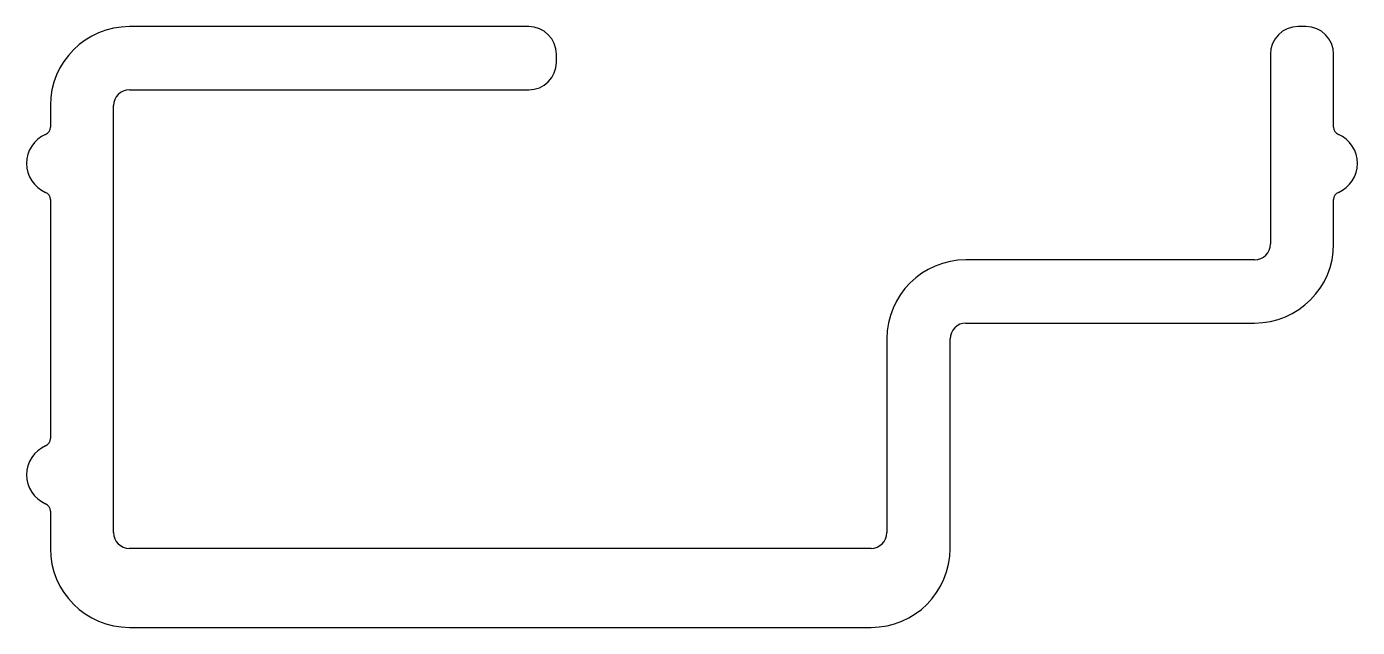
# Model space of a CAD drawing. Extents: x -16.2 to 26.5, y 6.7 to 26.
import ezdxf

# ---------------------------------------------------------------- set-up
doc = ezdxf.new("R2010")
doc.units = 0
doc.layers.get('0').update_dxf_attribs({"linetype": 'CONTINUOUS'})

msp = doc.modelspace()

# ---------------------------------------------------------------- linework, layer by layer
for p, q in [((-0.075, 26.019), (-12.902, 26.019)), ((24.893, 26.019), (24.639, 26.019)), ((0.814, 24.876), (0.814, 25.13)), ((23.75, 25.13), (23.75, 19.034)), ((25.782, 22.789), (25.782, 25.13)), ((-12.902, 23.987), (-0.075, 23.987)), ((-15.442, 23.479), (-15.442, 22.789)), ((-13.41, 9.763), (-13.41, 23.479)), ((-15.442, 20.461), (-15.442, 12.781)), ((25.782, 19.034), (25.782, 20.461)), ((23.242, 18.526), (13.971, 18.526)), ((13.971, 16.494), (23.242, 16.494)), ((11.431, 15.986), (11.431, 9.763)), ((13.463, 9.255), (13.463, 15.986)), ((-15.442, 10.453), (-15.442, 9.255)), ((10.923, 9.255), (-12.902, 9.255)), ((-12.902, 6.715), (10.923, 6.715))]:
    msp.add_line(p, q)
for centre, radius, start, end in [((-12.902, 23.479), 2.54, 90, 180), ((-0.075, 25.13), 0.889, 360, 90), ((24.639, 25.13), 0.889, 90, 180), ((24.893, 25.13), 0.889, 360, 90), ((-0.075, 24.876), 0.889, 270, 0), ((-12.902, 23.479), 0.508, 90, 180), ((-15.696, 22.789), 0.254, 293.5782, 0), ((26.036, 22.789), 0.254, 180, 246.4218), ((-15.188, 21.625), 1.016, 113.5782, 246.4218), ((25.528, 21.625), 1.016, 293.5782, 66.4218), ((-15.696, 20.461), 0.254, 360, 66.4218), ((26.036, 20.461), 0.254, 113.5782, 180), ((23.242, 19.034), 2.54, 270, 0), ((23.242, 19.034), 0.508, 270, 360), ((13.971, 15.986), 2.54, 90, 180), ((13.971, 15.986), 0.508, 90, 180), ((-15.188, 11.617), 1.016, 113.5782, 246.4218), ((-15.696, 12.781), 0.254, 293.5782, 0), ((-15.696, 10.453), 0.254, 0, 66.4218), ((-12.902, 9.763), 0.508, 180, 270), ((10.923, 9.763), 0.508, 270, 360), ((-12.902, 9.255), 2.54, 180, 270), ((10.923, 9.255), 2.54, 270, 0)]:
    msp.add_arc(centre, radius, start, end)

doc.saveas('drawing.dxf')
